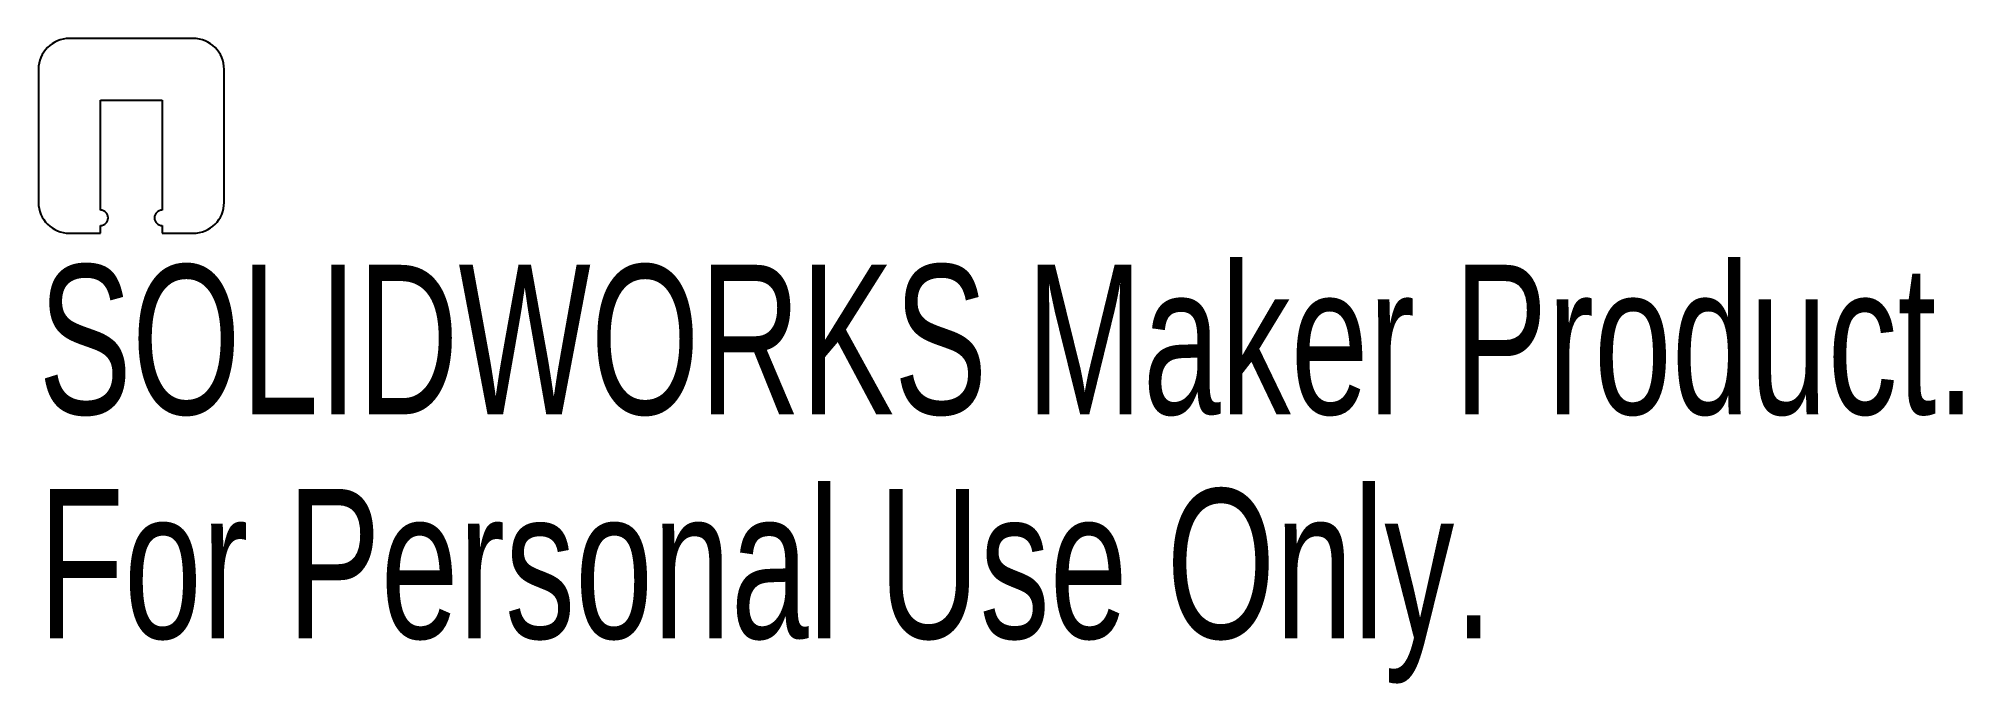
# Model space of a CAD drawing. Header units: millimetres. Extents: x -3 to 59.2, y -16.7 to 4.2.
import ezdxf

# ---------------------------------------------------------------- set-up
doc = ezdxf.new("R2010")
doc.units = ezdxf.units.MM
doc.styles.add('SLDTEXTSTYLE0', font='TXT', dxfattribs={"width": 0.7})

msp = doc.modelspace()

# ---------------------------------------------------------------- linework, layer by layer
at = {"color": 7, "linetype": 'Continuous', "lineweight": 25}
for p, q in [((2, 4.15), (-2, 4.15)), ((-3, 3.15), (-3, -1.15)), ((3, -1.15), (3, 3.15)), ((-1, 2.15), (1, 2.15)), ((-1, -1.4), (-1, 2.15)), ((1, 2.15), (1, -1.4)), ((-2, -2.15), (-1, -2.15)), ((-1, -2.15), (-1, -1.9)), ((1, -1.9), (1, -2.15)), ((1, -2.15), (2, -2.15))]:
    msp.add_line(p, q, dxfattribs=at)
for centre, radius, start, end in [((-2, 3.15), 1, 90, 180), ((2, 3.15), 1, 0, 90), ((-2, -1.15), 1, 180, 270), ((2, -1.15), 1, 270, 0), ((-1, -1.65), 0.25, 270, 90), ((1, -1.65), 0.25, 90, 270)]:
    msp.add_arc(centre, radius, start, end, dxfattribs=at)

# ---------------------------------------------------------------- texts
at = {"color": 7, "linetype": 'Continuous', "char_height": 4.83362, "attachment_point": 1, "style": 'SLDTEXTSTYLE0'}
for s, insert in [('SOLIDWORKS Maker Product.', (-3, -3.17)), ('For Personal Use Only.', (-3, -10.42))]:
    msp.add_mtext(s, dxfattribs=dict(at, insert=insert))

doc.saveas('drawing.dxf')
